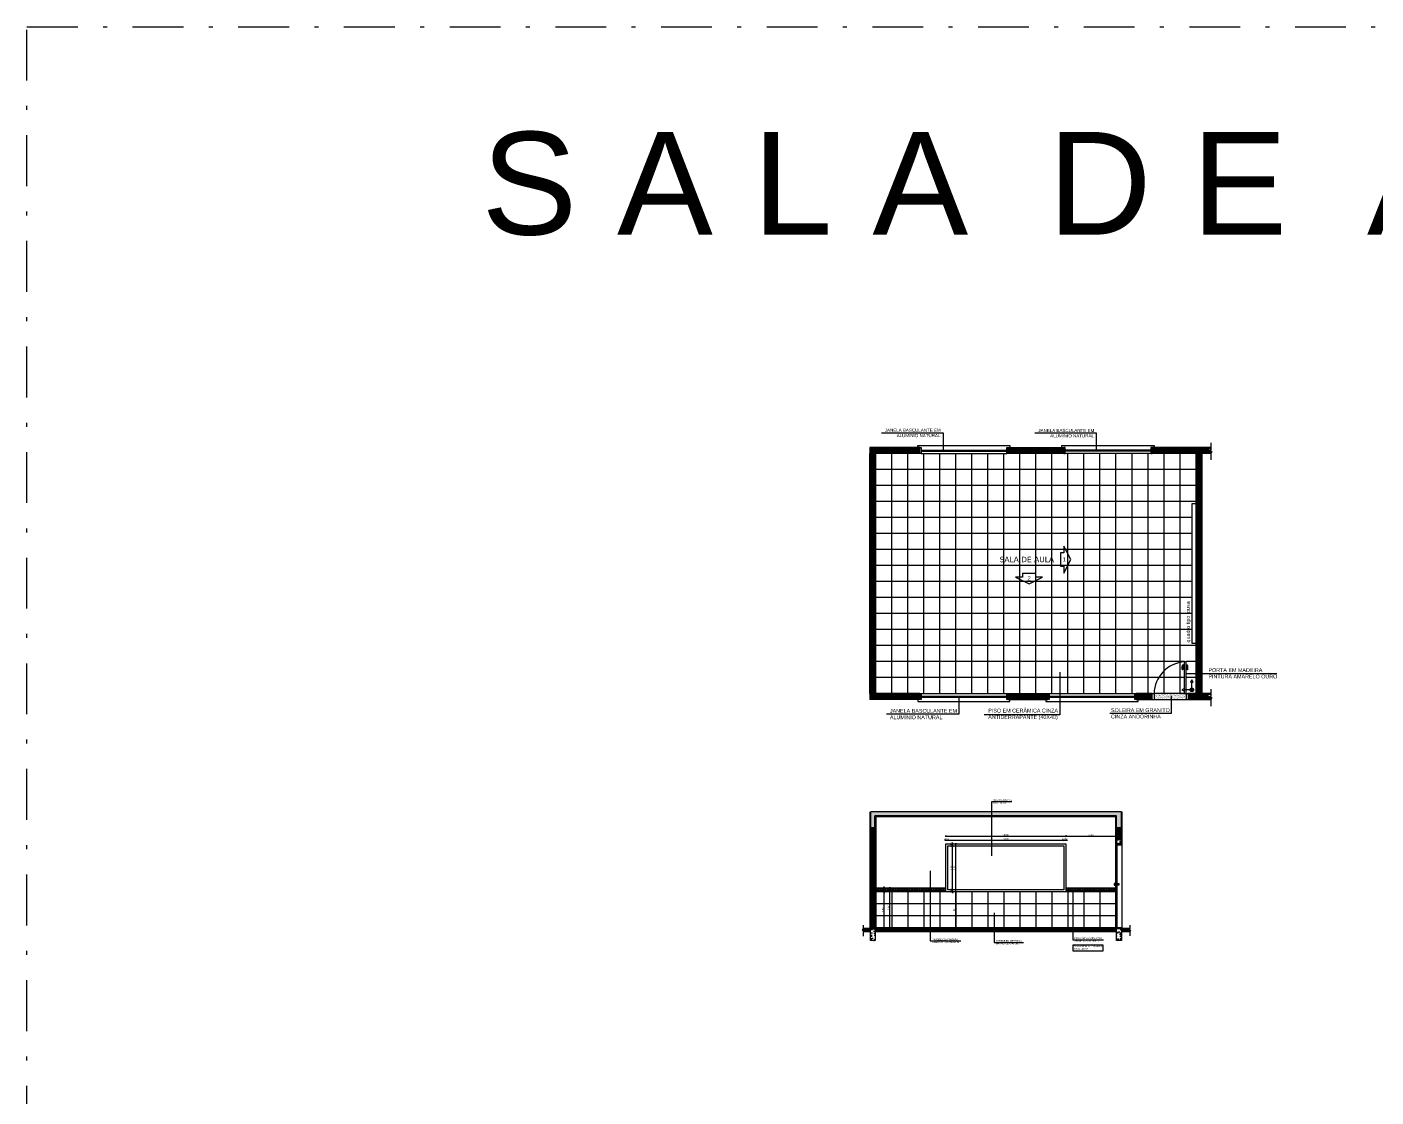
# Model space of a CAD drawing. Extents: x 57 to 206, y 148 to 202.
# Drawn here: x 57.15 to 90.85, y 175.7 to 202.45 of the extents above; entities that cross this region are included whole.
import ezdxf

# ---------------------------------------------------------------- set-up
doc = ezdxf.new("R2010")
doc.units = 0
doc.linetypes.add('DASHDOT', pattern=[25.4, 12.7, -6.35, 0, -6.35])
doc.linetypes.add('TRACEJADO_P', pattern=[0.1875, 0.125, -0.0625])
doc.layers.get('0').update_dxf_attribs({"linetype": 'CONTINUOUS'})
doc.layers.get('DEFPOINTS').update_dxf_attribs({"linetype": 'CONTINUOUS'})
for name, color, linetype in [('01', 1, 'CONTINUOUS'), ('10', 10, 'CONTINUOUS'), ('252', 252, 'CONTINUOUS'), ('A-ESQUADRIAS', 2, 'CONTINUOUS'), ('A-HACHURAPARED', 254, 'CONTINUOUS'), ('A-PAREDE', 5, 'CONTINUOUS'), ('A-PORTA', 3, 'CONTINUOUS'), ('A-SIMBO', 2, 'CONTINUOUS'), ('A-SOLEIRA', 1, 'CONTINUOUS'), ('AR-ALV', 5, 'CONTINUOUS'), ('AR-ESQ', 2, 'CONTINUOUS'), ('AR-ID-PIS', 1, 'CONTINUOUS'), ('ARQ-ALV-CORTE', 3, 'CONTINUOUS'), ('ARQ-CTA-1_025', 1, 'CONTINUOUS'), ('ARQ-HTC', 9, 'CONTINUOUS'), ('ARQ-SMB-1_025', 1, 'CONTINUOUS'), ('ARQ-TXT-1_025', 2, 'CONTINUOUS'), ('ARQ-TXT-1_050', 2, 'CONTINUOUS'), ('ARQ_CORTE1', 3, 'CONTINUOUS'), ('Layout', 1, 'CONTINUOUS')]:
    doc.layers.add(name, color=color, linetype=linetype)
doc.styles.add('A26', font='arial.ttf', dxfattribs={"height": 0.26})
doc.styles.add('ESC-50-A20', font='arial.ttf', dxfattribs={"height": 0.1})
doc.styles.add('FNDE Texto Cota 0025', font='verdana.ttf', dxfattribs={"height": 0.04})
doc.styles.get("Standard").update_dxf_attribs({"font": 'ARIALUNI.TTF'})
doc.dimstyles.new('FNDE 1-0025', dxfattribs={"dimscale": 5, "dimtxt": 0.04, "dimasz": 0.0035, "dimexe": 0.15, "dimexo": 0.15, "dimgap": 0.0025, "dimtad": 1, "dimzin": 1, "dimdsep": 46, "dimtxsty": 'FNDE Texto Cota 0025', "dimblk": 'tic', "dimcen": 0.015, "dimdle": 0.15, "dimse1": 1, "dimse2": 1, "dimclrd": 251, "dimclre": 251, "dimclrt": 256, "dimaunit": 1, "dimadec": 3, "dimazin": 0, "dimtfac": 1, "dimtix": 1, "dimtmove": 2, "dimatfit": 3, "dimfxl": 0.15, "dimtvp": 1, "dimtolj": 1, "dimtzin": 0, "dimarcsym": 0})
pattern_1 = [(45, (28.941976, 10.01838), (-0.0157154482, 0.0157154482), [])]
pattern_2 = [(45, (18.638941, 9.055607), (-0.0157154482, 0.0157154482), [])]
pattern_3 = [(180, (16.88899, 9.055607), (7e-18, 0.06), [0.1, -0.02]), (180, (16.90899, 9.075607), (7e-18, 0.06), [0.06, -0.015, 0.03, -0.015]), (180, (16.93899, 9.095607), (7e-18, 0.06), [0.1, -0.02])]
pattern_4 = [(50, (18.63894, 9.0556), (0.18218467, -0.01593909), [0.01905, -0.20955]), (355, (18.63894, 9.0556), (-0.03524342, 0.19105685), [0.01524, -0.16764058]), (100.45144, (18.65412, 9.05428), (0.14694125, 0.17511775), [0.01619, -0.17809024]), (46.1842, (18.63894, 9.1064), (0.27107904, -0.04204233), [0.028575, -0.314325]), (96.63556, (18.66153, 9.1029), (0.23740413, 0.24742612), [0.02428502, -0.2671356]), (351.18415, (18.63894, 9.1064), (0.23740413, 0.24742612), [0.02285997, -0.25145973]), (21, (18.66434, 9.0937), (0.15161439, -0.1022652), [0.01905, -0.20955]), (326, (18.66434, 9.0937), (0.06180203, 0.18418797), [0.01524, -0.16764]), (71.45144, (18.67698, 9.08518), (0.21341642, 0.08192277), [0.01619, -0.17808994]), (37.5, (18.63894, 9.05561), (0.003088603, 0.08455504), [0, -0.165608, 0, -0.17018, 0, -0.168275]), (7.5, (18.63894, 9.05561), (0.066819663, 0.100180575), [0, -0.097028, 0, -0.161798, 0, -0.064135]), (327.5, (18.5823, 9.05561), (0.135590595, -0.005728744), [0, -0.0635, 0, -0.19812, 0, -0.26289]), (317.5, (18.5569, 9.05561), (0.14812918, 0.02542649), [0, -0.08255, 0, -0.131572, 0, -0.18669])]

# ---------------------------------------------------------------- blocks, each defined once
blk = doc.blocks.new('ind-pis')
at = {"layer": 'AR-ID-PIS'}
h = blk.add_hatch(color=252, dxfattribs=at)
h.dxf.hatch_style = 1
edge = h.paths.add_edge_path()
edge.add_arc((0, 0), 0.05, 0, 360)
for q in [(-0.2, 0), (0, -0.2)]:
    blk.add_line((0, 0), q, dxfattribs=at)
for points in [[(-0.2, 0.037), (-0.264, 0), (-0.2, -0.037)], [(-0.037, -0.2), (0, -0.264), (0.037, -0.2)]]:
    blk.add_lwpolyline(points, close=True, dxfattribs=at)
blk.add_circle((0, 0), 0.05, dxfattribs=at)
blk = doc.blocks.new('tic')
at = {"color": 251}
for p, q in [((-1, 0), (1, 0)), ((0, -1), (0, 1))]:
    blk.add_line(p, q, dxfattribs=at)
blk.add_line((-0.6, -0.6), (0.6, 0.6))
blk = doc.blocks.new('*D9')
at = {"layer": 'ARQ-CTA-1_025', "color": 251, "lineweight": -2, "transparency": 16777216}
blk.add_line((78.564, 179.95), (78.564, 180.815), dxfattribs=at)
at = {"layer": 'DEFPOINTS', "color": 0, "transparency": 16777216}
for p in [(78.358, 180.832), (78.564, 180.832), (78.358, 179.932)]:
    blk.add_point(p, dxfattribs=at)
at = {"layer": 'ARQ-CTA-1_025', "color": 251, "lineweight": -2, "transparency": 16777216, "xscale": 0.0175, "yscale": 0.0175, "zscale": 0.0175}
for p, rotation in [((78.564, 180.832), 90), ((78.564, 179.932), 270)]:
    blk.add_blockref('tic', p, dxfattribs=dict(at, rotation=rotation))
at = {"layer": 'ARQ-CTA-1_025', "transparency": 16777216, "insert": (78.531, 180.382), "char_height": 0.04, "attachment_point": 5, "rotation": 90, "style": 'FNDE Texto Cota 0025'}
blk.add_mtext('\\A1;0.90', dxfattribs=at)
blk = doc.blocks.new('*D10')
at = {"layer": 'ARQ-CTA-1_025', "color": 251, "lineweight": -2, "transparency": 16777216}
for p, q in [((78.564, 180.95), (78.564, 180.967)), ((78.564, 180.832), (78.564, 180.932)), ((78.564, 180.815), (78.564, 180.797))]:
    blk.add_line(p, q, dxfattribs=at)
at = {"layer": 'DEFPOINTS', "color": 0, "transparency": 16777216}
for p in [(78.358, 180.932), (78.358, 180.832), (78.564, 180.932)]:
    blk.add_point(p, dxfattribs=at)
at = {"layer": 'ARQ-CTA-1_025', "color": 251, "lineweight": -2, "transparency": 16777216, "xscale": 0.0175, "yscale": 0.0175, "zscale": 0.0175}
for p, rotation in [((78.564, 180.932), 270), ((78.564, 180.832), 90)]:
    blk.add_blockref('tic', p, dxfattribs=dict(at, rotation=rotation))
at = {"layer": 'ARQ-CTA-1_025', "transparency": 16777216, "insert": (78.531, 180.882), "char_height": 0.04, "attachment_point": 5, "rotation": 90, "style": 'FNDE Texto Cota 0025'}
blk.add_mtext('\\A1;0.10', dxfattribs=at)
blk = doc.blocks.new('*D11')
at = {"layer": 'ARQ-CTA-1_025', "color": 251, "lineweight": -2, "transparency": 16777216}
blk.add_line((78.706, 179.95), (78.706, 180.915), dxfattribs=at)
at = {"layer": 'DEFPOINTS', "color": 0, "transparency": 16777216}
for p in [(78.701, 180.932), (78.706, 180.932), (78.701, 179.932)]:
    blk.add_point(p, dxfattribs=at)
at = {"layer": 'ARQ-CTA-1_025', "color": 251, "lineweight": -2, "transparency": 16777216, "xscale": 0.0175, "yscale": 0.0175, "zscale": 0.0175}
for p, rotation in [((78.706, 180.932), 90), ((78.706, 179.932), 270)]:
    blk.add_blockref('tic', p, dxfattribs=dict(at, rotation=rotation))
at = {"layer": 'ARQ-CTA-1_025', "transparency": 16777216, "insert": (78.673, 180.432), "char_height": 0.04, "attachment_point": 5, "rotation": 90, "style": 'FNDE Texto Cota 0025'}
blk.add_mtext('\\A1;1.00', dxfattribs=at)
blk = doc.blocks.new('*D12')
at = {"layer": 'ARQ-CTA-1_025', "color": 251, "lineweight": -2, "transparency": 16777216}
for p, q in [((80.269, 180.9), (80.269, 180.917)), ((80.269, 180.832), (80.269, 180.882)), ((80.269, 180.815), (80.269, 180.797))]:
    blk.add_line(p, q, dxfattribs=at)
at = {"layer": 'DEFPOINTS', "color": 0, "transparency": 16777216}
for p in [(80.108, 180.832), (80.158, 180.882), (80.269, 180.882)]:
    blk.add_point(p, dxfattribs=at)
at = {"layer": 'ARQ-CTA-1_025', "color": 251, "lineweight": -2, "transparency": 16777216, "xscale": 0.0175, "yscale": 0.0175, "zscale": 0.0175}
for p, rotation in [((80.269, 180.882), 270), ((80.269, 180.832), 90)]:
    blk.add_blockref('tic', p, dxfattribs=dict(at, rotation=rotation))
at = {"layer": 'ARQ-CTA-1_025', "transparency": 16777216, "insert": (80.236, 180.857), "char_height": 0.04, "attachment_point": 5, "rotation": 90, "style": 'FNDE Texto Cota 0025'}
blk.add_mtext('\\A1;0.05', dxfattribs=at)
blk = doc.blocks.new('*D13')
at = {"layer": 'ARQ-CTA-1_025', "color": 251, "lineweight": -2, "transparency": 16777216}
blk.add_line((80.269, 180.9), (80.269, 181.965), dxfattribs=at)
at = {"layer": 'DEFPOINTS', "color": 0, "transparency": 16777216}
for p in [(80.158, 181.982), (80.269, 181.982), (80.158, 180.882)]:
    blk.add_point(p, dxfattribs=at)
at = {"layer": 'ARQ-CTA-1_025', "color": 251, "lineweight": -2, "transparency": 16777216, "xscale": 0.0175, "yscale": 0.0175, "zscale": 0.0175}
for p, rotation in [((80.269, 181.982), 90), ((80.269, 180.882), 270)]:
    blk.add_blockref('tic', p, dxfattribs=dict(at, rotation=rotation))
at = {"layer": 'ARQ-CTA-1_025', "transparency": 16777216, "insert": (80.236, 181.432), "char_height": 0.04, "attachment_point": 5, "rotation": 90, "style": 'FNDE Texto Cota 0025'}
blk.add_mtext('\\A1;1.10', dxfattribs=at)
blk = doc.blocks.new('*D14')
at = {"layer": 'ARQ-CTA-1_025', "color": 251, "lineweight": -2, "transparency": 16777216}
for p, q in [((80.269, 182.05), (80.269, 182.067)), ((80.269, 181.982), (80.269, 182.032)), ((80.269, 181.965), (80.269, 181.947))]:
    blk.add_line(p, q, dxfattribs=at)
at = {"layer": 'DEFPOINTS', "color": 0, "transparency": 16777216}
for p in [(80.108, 182.032), (80.269, 182.032), (80.158, 181.982)]:
    blk.add_point(p, dxfattribs=at)
at = {"layer": 'ARQ-CTA-1_025', "color": 251, "lineweight": -2, "transparency": 16777216, "xscale": 0.0175, "yscale": 0.0175, "zscale": 0.0175}
for p, rotation in [((80.269, 182.032), 270), ((80.269, 181.982), 90)]:
    blk.add_blockref('tic', p, dxfattribs=dict(at, rotation=rotation))
at = {"layer": 'ARQ-CTA-1_025', "transparency": 16777216, "insert": (80.236, 182.007), "char_height": 0.04, "attachment_point": 5, "rotation": 90, "style": 'FNDE Texto Cota 0025'}
blk.add_mtext('\\A1;0.05', dxfattribs=at)
blk = doc.blocks.new('*D15')
at = {"layer": 'ARQ-CTA-1_025', "color": 251, "lineweight": -2, "transparency": 16777216}
blk.add_line((80.357, 180.85), (80.357, 182.015), dxfattribs=at)
at = {"layer": 'DEFPOINTS', "color": 0, "transparency": 16777216}
for p in [(80.038, 182.032), (80.357, 182.032), (80.038, 180.832)]:
    blk.add_point(p, dxfattribs=at)
at = {"layer": 'ARQ-CTA-1_025', "color": 251, "lineweight": -2, "transparency": 16777216, "xscale": 0.0175, "yscale": 0.0175, "zscale": 0.0175}
for p, rotation in [((80.357, 182.032), 90), ((80.357, 180.832), 270)]:
    blk.add_blockref('tic', p, dxfattribs=dict(at, rotation=rotation))
at = {"layer": 'ARQ-CTA-1_025', "transparency": 16777216, "insert": (80.324, 181.432), "char_height": 0.04, "attachment_point": 5, "rotation": 90, "style": 'FNDE Texto Cota 0025'}
blk.add_mtext('\\A1;1.20', dxfattribs=at)
blk = doc.blocks.new('*D16')
at = {"layer": 'ARQ-CTA-1_025', "color": 251, "lineweight": -2, "transparency": 16777216}
for p, q in [((80.09, 182.124), (80.073, 182.124)), ((80.108, 182.124), (80.158, 182.124)), ((80.175, 182.124), (80.193, 182.124))]:
    blk.add_line(p, q, dxfattribs=at)
at = {"layer": 'DEFPOINTS', "color": 0, "transparency": 16777216}
for p in [(80.108, 182.032), (80.158, 182.124), (80.158, 181.982)]:
    blk.add_point(p, dxfattribs=at)
at = {"layer": 'ARQ-CTA-1_025', "color": 251, "lineweight": -2, "transparency": 16777216, "xscale": 0.0175, "yscale": 0.0175, "zscale": 0.0175}
blk.add_blockref('tic', (80.108, 182.124), dxfattribs=at)
at = {"layer": 'ARQ-CTA-1_025', "color": 251, "lineweight": -2, "transparency": 16777216, "xscale": 0.0175, "yscale": 0.0175, "zscale": 0.0175, "rotation": 180}
blk.add_blockref('tic', (80.158, 182.124), dxfattribs=at)
at = {"layer": 'ARQ-CTA-1_025', "transparency": 16777216, "insert": (80.133, 182.157), "char_height": 0.04, "attachment_point": 5, "style": 'FNDE Texto Cota 0025'}
blk.add_mtext('\\A1;0.05', dxfattribs=at)
blk = doc.blocks.new('*D17')
at = {"layer": 'ARQ-CTA-1_025', "color": 251, "lineweight": -2, "transparency": 16777216}
blk.add_line((80.175, 182.124), (83.04, 182.124), dxfattribs=at)
at = {"layer": 'DEFPOINTS', "color": 0, "transparency": 16777216}
for p in [(83.058, 182.124), (80.158, 181.982), (83.058, 181.982)]:
    blk.add_point(p, dxfattribs=at)
at = {"layer": 'ARQ-CTA-1_025', "color": 251, "lineweight": -2, "transparency": 16777216, "xscale": 0.0175, "yscale": 0.0175, "zscale": 0.0175, "rotation": 180}
blk.add_blockref('tic', (80.158, 182.124), dxfattribs=at)
at = {"layer": 'ARQ-CTA-1_025', "color": 251, "lineweight": -2, "transparency": 16777216, "xscale": 0.0175, "yscale": 0.0175, "zscale": 0.0175}
blk.add_blockref('tic', (83.058, 182.124), dxfattribs=at)
at = {"layer": 'ARQ-CTA-1_025', "transparency": 16777216, "insert": (81.608, 182.157), "char_height": 0.04, "attachment_point": 5, "style": 'FNDE Texto Cota 0025'}
blk.add_mtext('\\A1;2.90', dxfattribs=at)
blk = doc.blocks.new('*D18')
at = {"layer": 'ARQ-CTA-1_025', "color": 251, "lineweight": -2, "transparency": 16777216}
for p, q in [((83.04, 182.124), (83.023, 182.124)), ((83.058, 182.124), (83.108, 182.124)), ((83.125, 182.124), (83.143, 182.124))]:
    blk.add_line(p, q, dxfattribs=at)
at = {"layer": 'DEFPOINTS', "color": 0, "transparency": 16777216}
for p in [(83.108, 182.124), (83.108, 182.032), (83.058, 181.982)]:
    blk.add_point(p, dxfattribs=at)
at = {"layer": 'ARQ-CTA-1_025', "color": 251, "lineweight": -2, "transparency": 16777216, "xscale": 0.0175, "yscale": 0.0175, "zscale": 0.0175}
blk.add_blockref('tic', (83.058, 182.124), dxfattribs=at)
at = {"layer": 'ARQ-CTA-1_025', "color": 251, "lineweight": -2, "transparency": 16777216, "xscale": 0.0175, "yscale": 0.0175, "zscale": 0.0175, "rotation": 180}
blk.add_blockref('tic', (83.108, 182.124), dxfattribs=at)
at = {"layer": 'ARQ-CTA-1_025', "transparency": 16777216, "insert": (83.083, 182.157), "char_height": 0.04, "attachment_point": 5, "style": 'FNDE Texto Cota 0025'}
blk.add_mtext('\\A1;0.05', dxfattribs=at)
blk = doc.blocks.new('*D19')
at = {"layer": 'ARQ-CTA-1_025', "color": 251, "lineweight": -2, "transparency": 16777216}
blk.add_line((80.125, 182.223), (83.09, 182.223), dxfattribs=at)
at = {"layer": 'DEFPOINTS', "color": 0, "transparency": 16777216}
for p in [(83.108, 182.223), (80.108, 181.972), (83.108, 181.972)]:
    blk.add_point(p, dxfattribs=at)
at = {"layer": 'ARQ-CTA-1_025', "color": 251, "lineweight": -2, "transparency": 16777216, "xscale": 0.0175, "yscale": 0.0175, "zscale": 0.0175, "rotation": 180}
blk.add_blockref('tic', (80.108, 182.223), dxfattribs=at)
at = {"layer": 'ARQ-CTA-1_025', "color": 251, "lineweight": -2, "transparency": 16777216, "xscale": 0.0175, "yscale": 0.0175, "zscale": 0.0175}
blk.add_blockref('tic', (83.108, 182.223), dxfattribs=at)
at = {"layer": 'ARQ-CTA-1_025', "transparency": 16777216, "insert": (81.608, 182.256), "char_height": 0.04, "attachment_point": 5, "style": 'FNDE Texto Cota 0025'}
blk.add_mtext('\\A1;3.00', dxfattribs=at)
blk = doc.blocks.new('*D20')
at = {"layer": 'ARQ-CTA-1_025', "color": 251, "lineweight": -2, "transparency": 16777216}
blk.add_line((83.125, 182.223), (84.34, 182.223), dxfattribs=at)
at = {"layer": 'DEFPOINTS', "color": 0, "transparency": 16777216}
for p in [(84.358, 182.223), (83.108, 181.972), (84.358, 181.972, -2.497)]:
    blk.add_point(p, dxfattribs=at)
at = {"layer": 'ARQ-CTA-1_025', "color": 251, "lineweight": -2, "transparency": 16777216, "xscale": 0.0175, "yscale": 0.0175, "zscale": 0.0175, "rotation": 180}
blk.add_blockref('tic', (83.108, 182.223), dxfattribs=at)
at = {"layer": 'ARQ-CTA-1_025', "color": 251, "lineweight": -2, "transparency": 16777216, "xscale": 0.0175, "yscale": 0.0175, "zscale": 0.0175}
blk.add_blockref('tic', (84.358, 182.223), dxfattribs=at)
at = {"layer": 'ARQ-CTA-1_025', "transparency": 16777216, "insert": (83.733, 182.256), "char_height": 0.04, "attachment_point": 5, "style": 'FNDE Texto Cota 0025'}
blk.add_mtext('\\A1;1.25', dxfattribs=at)
blk = doc.blocks.new('*D40')
at = {"layer": 'ARQ-CTA-1_025', "color": 251, "lineweight": -2, "ltscale": 10, "transparency": 16777216}
blk.add_line((80.357, 179.95), (80.357, 180.815), dxfattribs=at)
at = {"layer": 'DEFPOINTS', "color": 0, "ltscale": 10, "transparency": 16777216}
for p in [(80.217, 180.832, -1.914), (80.357, 180.832), (80.131, 179.932, -1.082)]:
    blk.add_point(p, dxfattribs=at)
at = {"layer": 'ARQ-CTA-1_025', "color": 251, "lineweight": -2, "ltscale": 10, "transparency": 16777216, "xscale": 0.0175, "yscale": 0.0175, "zscale": 0.0175}
for p, rotation in [((80.357, 180.832), 90), ((80.357, 179.932), 270)]:
    blk.add_blockref('tic', p, dxfattribs=dict(at, rotation=rotation))
at = {"layer": 'ARQ-CTA-1_025', "ltscale": 10, "transparency": 16777216, "insert": (80.315, 180.382), "char_height": 0.04, "attachment_point": 5, "rotation": 90, "style": 'FNDE Texto Cota 0025'}
blk.add_mtext('\\A1;90', dxfattribs=at)

msp = doc.modelspace()

# ---------------------------------------------------------------- hatches: boundary and pattern name
at = {"layer": '01'}
h = msp.add_hatch(dxfattribs=at)
h.set_pattern_fill('ANSI31', color=251, scale=0.007)
h.set_pattern_definition(pattern_1)
h.paths.add_polyline_path([(78.33765, 191.80531), (79.43765, 191.80531), (79.43765, 191.91531), (78.22765, 191.91531), (78.22765, 185.65531), (79.43765, 185.65531), (79.43765, 185.76531), (78.33765, 185.76531)])
h = msp.add_hatch(dxfattribs=at)
h.set_pattern_fill('ANSI31', color=251, scale=0.007)
h.set_pattern_definition(pattern_1)
h.paths.add_polyline_path([(81.67765, 191.91531), (81.67765, 191.80531), (83.03765, 191.80531), (83.03765, 191.91531)])
h = msp.add_hatch(dxfattribs=at)
h.set_pattern_fill('ANSI31', color=251, scale=0.007)
h.set_pattern_definition(pattern_1)
h.paths.add_polyline_path([(86.37765, 185.76531), (86.17765, 185.76531), (86.17765, 185.65531), (86.73022, 185.65531), (86.73023, 185.67304), (86.73022, 185.69353), (86.63364, 185.76531), (86.48765, 185.76531), (86.48765, 191.80531), (86.73022, 191.80531), (86.73023, 191.82577), (86.73022, 191.84626), (86.63732, 191.91531), (85.27765, 191.91531), (85.27765, 191.80531), (86.37765, 191.80531)])
h = msp.add_hatch(dxfattribs=at)
h.set_pattern_fill('ANSI31', color=251, scale=0.007)
h.set_pattern_definition(pattern_1)
h.paths.add_polyline_path([(85.23765, 185.76531), (84.87765, 185.76531), (84.87765, 185.65531), (85.23765, 185.65531)])
h.paths.add_polyline_path([(81.67765, 185.76531), (81.67765, 185.65531), (82.63765, 185.65531), (82.63765, 185.76531)])
h = msp.add_hatch(dxfattribs=at)
h.set_pattern_fill('ANSI31', color=251, scale=0.007)
h.set_pattern_definition([(45, (28.941976, 9.055607), (-0.0157154482, 0.0157154482), [])])
h.paths.add_polyline_path([(78.33265, 182.43239), (78.23265, 182.43239), (78.23265, 179.91239), (78.33265, 179.91239)])
h = msp.add_hatch(dxfattribs=at)
h.set_pattern_fill('ANSI31', color=251, scale=0.007)
h.set_pattern_definition(pattern_2)
h.paths.add_polyline_path([(84.49265, 182.43239), (84.37265, 182.43239), (84.37265, 182.14239), (84.49265, 182.14239)])
h = msp.add_hatch(dxfattribs=at)
h.set_pattern_fill('ANSI31', color=251, scale=0.007)
h.set_pattern_definition(pattern_2)
h.paths.add_polyline_path([(78.22265, 179.91239), (78.04116, 179.91239), (78.04116, 179.8908), (78.06874, 179.84981), (78.04116, 179.84981), (78.04116, 179.83239), (78.22265, 179.83239)])
h = msp.add_hatch(dxfattribs=at)
h.set_pattern_fill('ANSI31', color=251, scale=0.007)
h.set_pattern_definition([(45, (16.88899, 9.055607), (-0.0157154482, 0.0157154482), [])])
h.paths.add_polyline_path([(84.37265, 179.91239), (78.34265, 179.91239), (78.34265, 179.83239), (84.37265, 179.83239)])
h = msp.add_hatch(dxfattribs=at)
h.set_pattern_fill('ANSI31', color=251, scale=0.007)
h.set_pattern_definition(pattern_2)
h.paths.add_polyline_path([(84.67568, 179.89656), (84.70325, 179.89656), (84.70325, 179.91239), (84.49265, 179.91239), (84.49265, 179.83239), (84.70325, 179.83239), (84.70325, 179.85557)])
at = {"layer": 'A-ESQUADRIAS'}
h = msp.add_hatch(dxfattribs=at)
h.set_pattern_fill('GOST_WOOD', color=251, scale=0.01, angle=90)
h.set_pattern_definition(pattern_3)
h.paths.add_polyline_path([(80.10765, 180.93239), (78.36865, 180.93239), (78.36765, 180.93239), (78.37765, 180.92239), (78.37765, 180.84239), (78.36765, 180.83239), (80.10765, 180.83239)])
h.paths.add_polyline_path([(78.57189, 180.80989), (78.57189, 180.95483), (78.48503, 180.95483), (78.48503, 180.80989)], flags=9)
h = msp.add_hatch(dxfattribs=at)
h.set_pattern_fill('GOST_WOOD', color=251, scale=0.01, angle=90)
h.set_pattern_definition(pattern_3)
h.paths.add_polyline_path([(84.35765, 180.93239), (83.10765, 180.93239), (83.10765, 180.83239), (84.35765, 180.83239)])
at = {"layer": 'A-HACHURAPARED'}
h = msp.add_hatch(dxfattribs=at)
h.set_pattern_fill('AR-SAND', color=252, scale=0.001)
h.set_pattern_definition([(37.5, (28.941976, 10.01838), (-0.001600031, 0.048941324), [0, -0.038608, 0, -0.04318, 0, -0.041275]), (7.5, (28.941976, 10.01838), (0.044952328, 0.07168251), [0, -0.020828, 0, -0.034798, 0, -0.013335]), (327.5, (28.910734, 10.01838), (0.079099237, 0.000143718), [0, -0.0127, 0, -0.04572, 0, -0.05969]), (317.5, (28.910734, 10.01838), (0.076355645, 0.022292932), [0, -0.00635, 0, -0.029972, 0, -0.03429])])
h.paths.add_polyline_path([(86.10765, 185.78531), (86.06765, 185.78531), (85.30765, 185.78531), (85.30765, 185.63531), (86.10765, 185.63531)])
h.paths.add_polyline_path([(85.97017, 185.68966), (86.07788, 185.68966), (86.07788, 185.73774), (85.97017, 185.73774)], flags=24)
at = {"layer": 'ARQ-HTC'}
h = msp.add_hatch(dxfattribs=at)
h.set_pattern_fill('AR-CONC', color=251, scale=0.001, style=0)
h.set_pattern_definition([(50, (28.94198, 9.0556), (0.18218467, -0.01593909), [0.01905, -0.20955]), (355, (28.94198, 9.0556), (-0.03524342, 0.19105685), [0.01524, -0.16764058]), (100.45144, (28.95716, 9.05428), (0.14694125, 0.17511775), [0.01619, -0.17809024]), (46.1842, (28.94198, 9.1064), (0.27107904, -0.04204233), [0.028575, -0.314325]), (96.63556, (28.96457, 9.1029), (0.23740413, 0.24742612), [0.02428502, -0.2671356]), (351.18415, (28.94198, 9.1064), (0.23740413, 0.24742612), [0.02285997, -0.25145973]), (21, (28.96738, 9.0937), (0.15161439, -0.1022652), [0.01905, -0.20955]), (326, (28.96738, 9.0937), (0.06180203, 0.18418797), [0.01524, -0.16764]), (71.45144, (28.98001, 9.08518), (0.21341642, 0.08192277), [0.01619, -0.17808994]), (37.5, (28.941976, 9.05561), (0.003088603, 0.08455504), [0, -0.165608, 0, -0.17018, 0, -0.168275]), (7.5, (28.94198, 9.05561), (0.066819663, 0.100180575), [0, -0.097028, 0, -0.161798, 0, -0.064135]), (327.5, (28.885334, 9.05561), (0.135590595, -0.005728744), [0, -0.0635, 0, -0.19812, 0, -0.26289]), (317.5, (28.85993, 9.05561), (0.14812918, 0.02542649), [0, -0.08255, 0, -0.131572, 0, -0.18669])])
h.paths.add_polyline_path([(84.49265, 182.83239), (78.23265, 182.83239), (78.23265, 182.43239), (78.33265, 182.43239), (78.33265, 182.73239), (84.37265, 182.73239), (84.37265, 182.43239), (84.49265, 182.43239)])
h = msp.add_hatch(dxfattribs=at)
h.set_pattern_fill('AR-CONC', color=251, scale=0.001)
h.set_pattern_definition([(50, (544.54983, 38.40646), (0.18218467, -0.015939086), [0.01905, -0.20955]), (355, (544.54983, 38.40646), (-0.03524342, 0.191056845), [0.01524, -0.167640584]), (100.451445, (544.56501, 38.40513), (0.14694125, 0.17511775), [0.01619001, -0.178090245]), (46.1842, (544.54983, 38.45726), (0.27107904, -0.04204233), [0.028575, -0.314325]), (96.63556, (544.57242, 38.45376), (0.23740413, 0.24742612), [0.02428502, -0.26713561]), (351.18415, (544.54983, 38.45726), (0.23740413, 0.24742612), [0.02285997, -0.25145973]), (21, (544.57523, 38.44456), (0.15161439, -0.1022652), [0.01905, -0.20955]), (326, (544.57523, 38.44456), (0.06180203, 0.184187966), [0.01524, -0.16764]), (71.451445, (544.58787, 38.43604), (0.21341642, 0.08192277), [0.01619001, -0.17808994]), (37.5, (544.54983, 38.40646), (0.003088603, 0.084555039), [0, -0.165608, 0, -0.17018, 0, -0.168275]), (7.5, (544.54983, 38.40646), (0.066819663, 0.100180575), [0, -0.097028, 0, -0.161798, 0, -0.064135]), (327.5, (544.49319, 38.40646), (0.135590595, -0.005728744), [0, -0.0635, 0, -0.19812, 0, -0.26289]), (317.5, (544.46779, 38.40646), (0.14812918, 0.02542649), [0, -0.08255, 0, -0.131572, 0, -0.18669])])
h.paths.add_polyline_path([(84.49264, 182.14239), (84.38215, 182.14239), (84.38215, 182.03239), (84.49264, 182.03239)])
h = msp.add_hatch(dxfattribs=at)
h.set_pattern_fill('AR-CONC', color=251, scale=0.001)
h.set_pattern_definition(pattern_4)
h.paths.add_polyline_path([(78.34265, 179.91239), (78.22265, 179.91239), (78.22265, 179.61239), (78.34265, 179.61239)])
h = msp.add_hatch(dxfattribs=at)
h.set_pattern_fill('AR-CONC', color=251, scale=0.001)
h.set_pattern_definition(pattern_4)
h.paths.add_polyline_path([(84.37265, 179.61239), (84.49265, 179.61239), (84.49265, 179.91239), (84.37265, 179.91239)])

# ---------------------------------------------------------------- linework, layer by layer
at = {"linetype": 'DASHDOT', "ltscale": 0.1}
msp.add_lwpolyline([(57.15107, 202.45091), (205.83275, 202.45091), (205.83275, 148.31209), (57.15107, 148.31209)], close=True, dxfattribs=at)
at = {"layer": '01', "color": 253}
for p, q in [((78.33765, 185.76531), (78.33765, 191.80531)), ((79.43765, 191.80531), (78.33765, 191.80531)), ((86.73022, 191.80531), (86.48765, 191.80531)), ((86.48765, 185.76531), (86.48765, 191.80531)), ((79.43765, 185.76531), (78.33765, 185.76531)), ((79.43765, 185.76531), (79.43765, 185.65531)), ((81.67765, 185.76531), (82.63765, 185.76531)), ((81.67765, 185.76531), (81.67765, 185.65531)), ((82.63765, 185.76531), (82.63765, 185.65531)), ((86.73022, 185.76531), (86.48765, 185.76531)), ((79.43765, 185.65531), (78.22765, 185.65531)), ((81.67765, 185.65531), (82.63765, 185.65531))]:
    msp.add_line(p, q, dxfattribs=at)
at = {"layer": '01'}
for p, q in [((78.20765, 182.82772), (78.20765, 179.91239)), ((78.35765, 182.70739), (78.35765, 179.91239)), ((84.35765, 182.70739), (78.35765, 182.70739)), ((84.35765, 182.03239, -3.56652), (84.35765, 182.70739, 2.45198)), ((84.50765, 182.8314), (84.50765, 179.93239)), ((78.35765, 180.84274), (78.35765, 179.93239))]:
    msp.add_line(p, q, dxfattribs=at)
at = {"layer": '01', "color": 252}
for p, q in [((80.35765, 180.83239), (80.35765, 179.93239)), ((83.95765, 180.83239), (83.95765, 179.93239)), ((83.95765, 180.83239), (83.95765, 179.93239)), ((83.95765, 180.83239), (83.95765, 179.93239))]:
    msp.add_line(p, q, dxfattribs=at)
at = {"layer": '01', "color": 253}
for points in [[(79.43765, 191.80531), (79.43765, 191.91531), (78.22765, 191.91531), (78.22765, 185.65531)], [(86.73022, 185.65531), (86.17765, 185.65531), (86.17765, 185.76531), (86.37765, 185.76531), (86.37765, 191.80531), (85.27765, 191.80531), (85.27765, 191.91531), (86.73022, 191.91531)]]:
    msp.add_lwpolyline(points, dxfattribs=at)
for points in [[(83.03765, 191.91531), (83.03765, 191.80531), (81.67765, 191.80531), (81.67765, 191.91531)], [(85.23765, 185.76531), (84.87765, 185.76531), (84.87765, 185.65531), (85.23765, 185.65531)]]:
    msp.add_lwpolyline(points, close=True, dxfattribs=at)
at = {"layer": '10'}
msp.add_lwpolyline([(83.28566, 179.50741), (84.02883, 179.50741), (84.02883, 179.34412), (83.28566, 179.34412)], close=True, dxfattribs=at)
at = {"layer": '252'}
for p, q in [((86.35765, 191.38531), (78.35765, 191.38531)), ((86.35765, 190.98531), (78.35765, 190.98531)), ((86.35765, 190.58531), (78.35765, 190.58531)), ((86.25828, 190.18531), (78.35765, 190.18531)), ((86.25828, 189.78531), (78.35765, 189.78531)), ((86.25828, 189.38531), (78.35765, 189.38531)), ((86.25828, 188.98531), (78.35765, 188.98531)), ((86.25828, 188.58531), (78.35765, 188.58531)), ((86.25828, 188.18531), (78.35765, 188.18531)), ((86.25828, 187.78531), (78.35765, 187.78531)), ((86.25828, 187.38531), (78.35765, 187.38531)), ((86.35765, 186.98531), (78.35765, 186.98531)), ((86.35765, 186.98531), (78.35765, 186.98531)), ((86.06765, 186.58531), (78.35765, 186.58531)), ((86.35765, 186.58531), (86.10765, 186.58531)), ((86.06765, 186.18531), (78.35765, 186.18531)), ((86.35765, 186.18531), (86.10765, 186.18531)), ((78.75765, 180.83239), (78.75765, 179.93239)), ((79.15765, 180.83239), (79.15765, 179.93239)), ((79.55765, 180.83239), (79.55765, 179.93239)), ((79.95765, 180.83239), (79.95765, 179.93239)), ((80.75765, 180.83239), (80.75765, 179.93239)), ((81.15765, 180.83239), (81.15765, 179.93239)), ((81.55765, 180.83239), (81.55765, 179.93239)), ((81.95765, 180.83239), (81.95765, 179.93239)), ((82.35765, 180.83239), (82.35765, 179.93239)), ((82.75765, 180.83239), (82.75765, 179.93239)), ((83.15765, 180.83239), (83.15765, 179.93239)), ((83.55765, 180.83239), (83.55765, 179.93239)), ((84.35765, 180.53239), (78.35765, 180.53239)), ((84.35765, 180.23239), (78.35765, 180.23239))]:
    msp.add_line(p, q, dxfattribs=at)
for points in [[(78.75765, 185.78531), (78.75765, 191.78531)], [(79.15765, 185.78531), (79.15765, 191.78531)], [(79.55765, 185.78531), (79.55765, 191.78531)], [(79.95765, 185.78531), (79.95765, 191.78531)], [(80.35765, 185.78531), (80.35765, 191.78531)], [(80.75765, 185.78531), (80.75765, 191.78531)], [(81.15765, 185.78531), (81.15765, 191.78531)], [(81.55765, 185.78531), (81.55765, 191.78531)], [(81.95765, 185.78531), (81.95765, 191.78531)], [(82.35765, 185.78531), (82.35765, 191.78531)], [(82.75765, 185.78531), (82.75765, 191.78531)], [(83.15765, 185.78531), (83.15765, 191.78531)], [(83.55765, 185.78531), (83.55765, 191.78531)], [(83.95765, 185.78531), (83.95765, 191.78531)], [(84.35765, 185.78531), (84.35765, 191.78531)], [(84.75765, 185.78531), (84.75765, 191.78531)], [(85.15765, 185.78531), (85.15765, 191.78531)], [(85.55765, 185.78531), (85.55765, 191.78531)], [(85.95765, 185.78531), (85.95765, 191.78531)]]:
    msp.add_lwpolyline(points, dxfattribs=at)
at = {"layer": 'A-ESQUADRIAS', "color": 1, "linetype": 'ByBlock'}
for points in [[(83.10765, 180.83239), (80.10765, 180.83239), (80.10765, 182.03239), (83.10765, 182.03239)], [(83.05765, 180.88239), (80.15765, 180.88239), (80.15765, 181.98239), (83.05765, 181.98239)]]:
    msp.add_lwpolyline(points, close=True, dxfattribs=at)
at = {"layer": 'A-ESQUADRIAS', "color": 1, "linetype": 'Continuous'}
for points in [[(78.36865, 180.93239), (80.10765, 180.93239)], [(84.35765, 180.83239), (78.36865, 180.83239)], [(83.10765, 180.93239), (84.35765, 180.93239)]]:
    msp.add_lwpolyline(points, dxfattribs=at)
at = {"layer": 'A-PAREDE'}
msp.add_line((84.85765, 185.63531), (84.85765, 185.78531), dxfattribs=at)
at = {"layer": 'A-PORTA', "color": 1}
for p, q in [((86.01176, 186.39494), (86.01176, 186.47494)), ((86.03176, 186.39494), (86.03176, 186.47494)), ((86.04176, 186.50494), (86.05676, 186.50494)), ((86.04176, 186.48494), (86.05676, 186.48494)), ((86.05676, 186.46994), (86.05676, 186.51994)), ((86.05676, 186.51994), (86.06176, 186.51994)), ((86.05676, 186.46994), (86.06176, 186.46994)), ((86.10676, 186.51994), (86.10176, 186.51994)), ((86.10676, 186.46994), (86.10176, 186.46994)), ((86.10676, 186.46994), (86.10676, 186.51994)), ((86.12176, 186.50494), (86.10676, 186.50494)), ((86.12176, 186.48494), (86.10676, 186.48494)), ((86.13176, 186.39494), (86.13176, 186.47494)), ((86.15176, 186.39494), (86.15176, 186.47494))]:
    msp.add_line(p, q, dxfattribs=at)
for centre, radius, start, end in [((86.13675, 185.75853), 0.82954, 94.778783, 178.149871), ((86.04176, 186.47494), 0.03, 90, 180), ((86.02176, 186.39494), 0.01, 180, 0), ((86.04176, 186.47494), 0.01, 90, 180), ((86.12176, 186.47494), 0.03, 0, 90), ((86.12176, 186.47494), 0.01, 0, 90), ((86.14176, 186.39494), 0.01, 180, 0)]:
    msp.add_arc(centre, radius, start, end, dxfattribs=at)
at = {"layer": 'A-SIMBO', "color": 2, "linetype": 'ByBlock', "elevation": -4.00008}
for points in [[(86.73022, 192.0538), (86.73022, 191.86676), (86.70265, 191.86676), (86.7578, 191.82577), (86.73023, 191.82577), (86.73022, 191.62661)], [(86.73022, 185.90107), (86.73022, 185.71403), (86.70265, 185.71403), (86.7578, 185.67304), (86.73023, 185.67304), (86.73022, 185.47388)]]:
    msp.add_lwpolyline(points, dxfattribs=at)
at = {"layer": 'A-SIMBO', "color": 2, "linetype": 'TRACEJADO_P', "elevation": -2}
for points in [[(78.04116, 179.99536), (78.04116, 179.8908), (78.01359, 179.8908), (78.06874, 179.84981), (78.04116, 179.84981), (78.04116, 179.69692)], [(84.70325, 180.00111), (84.70325, 179.89656), (84.67568, 179.89656), (84.73083, 179.85557), (84.70325, 179.85557), (84.70325, 179.70268)]]:
    msp.add_lwpolyline(points, dxfattribs=at)
at = {"layer": 'A-SOLEIRA'}
for p, q in [((86.06765, 185.78531), (85.30765, 185.78531)), ((85.30765, 185.63531), (86.10765, 185.63531))]:
    msp.add_line(p, q, dxfattribs=at)
at = {"layer": 'AR-ALV'}
for p, q in [((78.20765, 191.93531), (78.20765, 185.63531)), ((78.35765, 185.78531), (78.35765, 191.78531)), ((79.45765, 191.78531), (78.35765, 191.78531)), ((79.45765, 191.78531), (79.45765, 191.93531)), ((86.73022, 191.93531), (85.25765, 191.93531)), ((85.25765, 191.78531), (85.25765, 191.93531)), ((86.35765, 185.78531), (86.35765, 191.78531)), ((86.50765, 185.78531), (86.50765, 191.78531)), ((86.73022, 191.78531), (86.50765, 191.78531)), ((79.45765, 185.78531), (78.35765, 185.78531)), ((79.45765, 185.78531), (79.45765, 185.63531)), ((81.65765, 185.78531), (82.65765, 185.78531)), ((81.65765, 185.78531), (81.65765, 185.63531)), ((82.65765, 185.78531), (82.65765, 185.63531)), ((86.35765, 185.78531), (86.15176, 185.78531)), ((86.15765, 185.78531), (86.15765, 185.63531)), ((86.35765, 185.78531), (86.15765, 185.78531)), ((86.73022, 185.78531), (86.50765, 185.78531)), ((79.45765, 185.63531), (78.20765, 185.63531)), ((81.65765, 185.63531), (82.65765, 185.63531)), ((86.15176, 185.63531), (86.73022, 185.63531))]:
    msp.add_line(p, q, dxfattribs=at)
for points in [[(79.45765, 191.93531), (78.20765, 191.93531)], [(78.20765, 185.78531), (78.20765, 185.78531), (78.20765, 191.78531)], [(86.35765, 185.78531), (86.35765, 185.78531), (86.35765, 191.78531), (85.25765, 191.78531)]]:
    msp.add_lwpolyline(points, dxfattribs=at)
for points in [[(83.05765, 191.93531), (83.05765, 191.78531), (81.65765, 191.78531), (81.65765, 191.93531)], [(85.25765, 185.78531), (84.85765, 185.78531), (84.85765, 185.63531), (85.25765, 185.63531)]]:
    msp.add_lwpolyline(points, close=True, dxfattribs=at)
at = {"layer": 'AR-ESQ'}
for p, q in [((79.48765, 191.87031), (81.62765, 191.87031)), ((79.48765, 191.85031), (81.62765, 191.85031)), ((85.22765, 191.87031), (83.08765, 191.87031)), ((85.22765, 191.85031), (83.08765, 191.85031)), ((86.06765, 185.78531), (86.06765, 186.58531)), ((86.06765, 186.58531), (86.10765, 186.58531)), ((86.10765, 185.78531), (86.10765, 186.58531)), ((79.48765, 185.72031), (81.62765, 185.72031)), ((82.68765, 185.72031), (84.82765, 185.72031)), ((85.25765, 185.78531), (85.30765, 185.78531)), ((85.30765, 185.78531), (85.30765, 185.63531)), ((86.06765, 185.78531), (86.10765, 185.78531)), ((86.10765, 185.78531), (86.10765, 185.63531)), ((86.10765, 185.78531), (86.15765, 185.78531)), ((79.48765, 185.70031), (81.62765, 185.70031)), ((82.68765, 185.70031), (84.82765, 185.70031)), ((85.25765, 185.63531), (85.30765, 185.63531)), ((86.10765, 185.63531), (86.15765, 185.63531)), ((84.50765, 182.03239, -2.49655), (84.35765, 182.03239, -2.49655))]:
    msp.add_line(p, q, dxfattribs=at)
at = {"layer": 'AR-ESQ', "color": 1}
for p, q in [((79.48765, 191.78531), (81.62765, 191.78531)), ((85.22765, 191.78531), (83.08765, 191.78531)), ((79.48765, 185.78531), (81.62765, 185.78531)), ((82.68765, 185.78531), (84.82765, 185.78531)), ((84.33852, 181.02568), (84.35765, 181.02568)), ((84.33852, 181.00568), (84.35765, 181.00568)), ((84.40677, 181.02568), (84.38765, 181.02568)), ((84.40677, 181.00568), (84.38765, 181.00568))]:
    msp.add_line(p, q, dxfattribs=at)
at = {"layer": 'AR-ESQ', "color": 2}
for p, q in [((84.35765, 182.03239, -2.49655), (84.35765, 182.01739, -2.49655)), ((84.38965, 182.01739, -2.49655), (84.35765, 182.01739, -2.49655)), ((84.35765, 182.01539, -2.49655), (84.38765, 182.01539, -2.49655)), ((84.35765, 179.93239), (84.35765, 182.01539, -2.49655)), ((84.38765, 179.93239), (84.38765, 182.01539, -2.49655)), ((84.38965, 182.01739, -2.49655), (84.38965, 182.00739, -2.49655)), ((84.38965, 182.00739, -2.49655), (84.50765, 182.00739, -2.49655)), ((84.50765, 182.03239, -2.49655), (84.50765, 182.00739, -2.49655))]:
    msp.add_line(p, q, dxfattribs=at)
at = {"layer": 'AR-ESQ', "color": 1}
for points in [[(79.40765, 191.93531), (79.40765, 191.98531), (81.70765, 191.98531), (81.70765, 191.93531)], [(83.00765, 191.93531), (83.00765, 191.98531), (85.30765, 191.98531), (85.30765, 191.93531)], [(79.40765, 185.63531), (79.40765, 185.58531), (81.70765, 185.58531), (81.70765, 185.63531)], [(82.60765, 185.63531), (82.60765, 185.58531), (84.90765, 185.58531), (84.90765, 185.63531)]]:
    msp.add_lwpolyline(points, dxfattribs=at)
at = {"layer": 'AR-ESQ'}
for points in [[(79.45765, 191.93531), (79.48765, 191.93531), (79.48765, 191.78531), (79.45765, 191.78531)], [(81.62765, 191.93531), (81.65765, 191.93531), (81.65765, 191.78531), (81.62765, 191.78531)], [(83.08765, 191.93531), (83.05765, 191.93531), (83.05765, 191.78531), (83.08765, 191.78531)], [(85.25765, 191.93531), (85.22765, 191.93531), (85.22765, 191.78531), (85.25765, 191.78531)], [(79.45765, 185.78531), (79.48765, 185.78531), (79.48765, 185.63531), (79.45765, 185.63531)], [(81.62765, 185.78531), (81.65765, 185.78531), (81.65765, 185.63531), (81.62765, 185.63531)], [(82.65765, 185.78531), (82.68765, 185.78531), (82.68765, 185.63531), (82.65765, 185.63531)], [(84.82765, 185.78531), (84.85765, 185.78531), (84.85765, 185.63531), (84.82765, 185.63531)]]:
    msp.add_lwpolyline(points, close=True, dxfattribs=at)
at = {"layer": 'AR-ESQ', "color": 1}
for points in [[(84.33852, 181.0378), (84.31433, 181.0378), (84.31433, 180.99407), (84.33852, 180.99407)], [(84.40677, 181.0378), (84.43096, 181.0378), (84.43096, 180.99407), (84.40677, 180.99407)]]:
    msp.add_lwpolyline(points, close=True, dxfattribs=at)
at = {"layer": 'AR-ESQ', "color": 2}
for points in [[(78.35765, 180.83239), (78.36765, 180.83239), (78.37765, 180.84239), (78.37765, 180.92239), (78.36765, 180.93239), (78.35765, 180.93239)], [(84.35765, 179.91239), (84.50765, 179.91239), (84.50765, 179.93239), (84.35765, 179.93239)]]:
    msp.add_lwpolyline(points, close=True, dxfattribs=at)
at = {"layer": 'ARQ-ALV-CORTE'}
for p, q in [((84.49265, 182.83239, -1.84355), (78.23265, 182.83239)), ((78.23265, 182.43239), (78.23265, 182.83239)), ((78.33265, 182.43239), (78.33265, 182.73239)), ((84.37265, 182.73239), (78.33265, 182.73239)), ((84.37265, 182.43239, -1.84355), (84.37265, 182.73239, -1.84355)), ((84.49265, 182.43239, -1.84355), (84.49265, 182.83239, -1.84355)), ((78.23265, 182.43239), (78.23265, 179.91239)), ((78.33265, 182.43239), (78.23265, 182.43239)), ((78.33265, 182.43239), (78.33265, 179.91239)), ((84.49265, 182.43239, -1.84355), (84.37265, 182.43239)), ((84.37265, 182.43239, -1.84355), (84.37265, 182.14239, -3.20341)), ((84.49265, 182.43239, -1.84355), (84.49265, 182.14239, -3.20341)), ((84.70325, 179.91239), (78.04116, 179.91239, -2)), ((78.22265, 179.83239, -1.90478), (78.04116, 179.83239, -2)), ((84.37265, 179.83239, -0.17345), (78.34265, 179.83239, -1.84183)), ((84.70325, 179.83239), (84.49265, 179.83239, -0.11049))]:
    msp.add_line(p, q, dxfattribs=at)
for points in [[(84.37265, 182.03239), (84.49264, 182.03239), (84.49264, 182.14239), (84.37265, 182.14239)], [(78.34265, 179.61239), (78.22265, 179.61239), (78.22265, 179.91239), (78.34265, 179.91239)], [(84.49265, 179.61239), (84.37265, 179.61239), (84.37265, 179.91239), (84.49265, 179.91239)]]:
    msp.add_lwpolyline(points, close=True, dxfattribs=at)
at = {"layer": 'ARQ-SMB-1_025', "elevation": -4}
msp.add_lwpolyline([(83.05792, 188.9692), (83.05792, 188.80018), (83.22999, 189.13822), (83.05792, 189.47627), (83.05792, 189.30725), (82.97188, 189.30725), (82.97188, 188.9692), (83.05792, 188.9692)], dxfattribs=at)
at = {"layer": 'ARQ-SMB-1_025'}
msp.add_lwpolyline([(82.0179, 188.69977), (81.84887, 188.69977), (82.18692, 188.5277), (82.52497, 188.69977), (82.35595, 188.69977), (82.35595, 188.7858), (82.0179, 188.7858), (82.0179, 188.69977)], dxfattribs=at)
at = {"layer": 'ARQ_CORTE1'}
msp.add_line((84.35765, 179.93239), (78.35765, 179.93239), dxfattribs=at)
at = {"layer": 'Layout'}
for p, q in [((86.25828, 187.03531), (86.25828, 190.53531)), ((86.25828, 190.53531), (86.35765, 190.53531)), ((86.35765, 187.03531), (86.25828, 187.03531))]:
    msp.add_line(p, q, dxfattribs=at)

# ---------------------------------------------------------------- block references
at = {"layer": 'AR-ID-PIS', "xscale": 0.937324063921778, "yscale": 0.937324063921778, "zscale": 0.937324063921778, "rotation": 270}
msp.add_blockref('ind-pis', (86.25328, 185.88328), dxfattribs=at)

# ---------------------------------------------------------------- texts
at = {"color": 3}
msp.add_text('S A L A  D E  A U L A', height=2.567505, dxfattribs=at).set_placement((68.5047, 197.25995))
at = {"layer": 'ARQ-SMB-1_025', "color": 2, "style": 'A26', "text_generation_flag": 6, "width": 1.1}
for s, p in [('1', (83.02197, 189.09298, -4)), ('2', (82.14665, 188.61894))]:
    msp.add_text(s, height=0.09785, rotation=180, dxfattribs=at).set_placement(p)
at = {"layer": 'ARQ-TXT-1_025', "attachment_point": 1, "style": 'ESC-50-A20'}
for s, insert, char_height, width in [('\\pi0.0011187;JANELA BASCULANTE EM \\P\\pi0.29809;ALUMÍNIO NATURAL', (78.58007, 192.41031), 0.08, 1.3870396), ('\\pi0.0011187;JANELA BASCULANTE EM \\P\\pi0.29809;ALUMÍNIO NATURAL', (82.41541, 192.40475), 0.08, 1.3870396), ('QUADRO NEGRO \\PTIPO LOUSA', (81.28014, 183.13966), 0.04, 0.7723712), ('PAREDE COM PINTURA ACRÍLICA - COR MARFIM', (79.77109, 179.65904), 0.04, 0.7723712), ('PAREDE EM CERÂMICA BRANCA (30 x 40 cm)', (81.36372, 179.62666), 0.04, 0.7723712), ('FAIXA EM MADEIRA COM\\PVERNIZ FOSCO (10cm)\\P\\P*INTERROMPER NA ÁREA DO QUADRO', (83.31602, 179.69088), 0.04, 0.7723712)]:
    msp.add_mtext(s, dxfattribs=dict(at, insert=insert, char_height=char_height, width=width))
at = {"layer": 'ARQ-TXT-1_050', "insert": (81.45015, 189.20821), "char_height": 0.1365333, "attachment_point": 1, "style": 'ESC-50-A20'}
msp.add_mtext_dynamic_manual_height_columns('{\\fVerdana|b0|i0|c0|p34;SALA DE AULA}', width=8.5281775, gutter_width=0.5, heights=[0], dxfattribs=at)
at = {"layer": 'ARQ-TXT-1_050', "insert": (86.10912, 187.06433), "char_height": 0.096, "width": 1.9507396, "attachment_point": 1, "rotation": 90, "style": 'ESC-50-A20'}
msp.add_mtext('quadro tipo lousa', dxfattribs=at)
at = {"layer": 'ARQ-TXT-1_050', "char_height": 0.096, "width": 1.9507396, "attachment_point": 1, "style": 'ESC-50-A20'}
for s, insert in [('PORTA EM MADEIRA\\PPINTURA AMARELO OURO', (86.66651, 186.4223)), ('JANELA BASCULANTE EM \\PALUMÍNIO NATURAL', (78.70924, 185.40256)), ('PISO EM CERÂMICA CINZA ANTIDERRAPANTE (40X40)', (81.16613, 185.40971)), ('SOLEIRA EM GRANITO\\PCINZA ANDORINHA', (84.23312, 185.4214))]:
    msp.add_mtext(s, dxfattribs=dict(at, insert=insert))

# ---------------------------------------------------------------- dimensions: what is measured, and where the dimension line sits
at = {"layer": 'ARQ-CTA-1_025'}
for base, p1, p2, picture, middle in [((80.35697, 182.03239), (80.0375, 180.83239), (80.0375, 182.03239), '*D15', (80.32363, 181.43239)), ((80.2693, 182.03239), (80.15765, 181.98239), (80.10765, 182.03239), '*D14', (80.23598, 182.00739)), ((80.2693, 181.98239), (80.15765, 180.88239), (80.15765, 181.98239), '*D13', (80.23598, 181.43239)), ((78.56408, 180.93239), (78.35765, 180.83239), (78.35765, 180.93239), '*D10', (78.53076, 180.88239)), ((78.56408, 180.83239), (78.35765, 179.93239), (78.35765, 180.83239), '*D9', (78.53076, 180.38239)), ((78.70638, 180.93239), (78.70076, 179.93239), (78.70076, 180.93239), '*D11', (78.67306, 180.43239)), ((80.2693, 180.88239), (80.10765, 180.83239), (80.15765, 180.88239), '*D12', (80.23598, 180.85739))]:
    dim = msp.add_linear_dim(base=base, p1=p1, p2=p2, angle=90, dimstyle='FNDE 1-0025', dxfattribs=at)
    dim.commit()
    dim.dimension.update_dxf_attribs({"geometry": picture, "text_midpoint": middle})
for base, p1, p2, picture, middle in [((80.15765, 182.12392), (80.10765, 182.03239), (80.15765, 181.98239), '*D16', (80.13265, 182.15724)), ((83.10765, 182.22275), (80.10765, 181.97186), (83.10765, 181.97186), '*D19', (81.60765, 182.25608)), ((83.05765, 182.12392), (80.15765, 181.98239), (83.05765, 181.98239), '*D17', (81.60765, 182.15725)), ((83.10765, 182.12392), (83.05765, 181.98239), (83.10765, 182.03239), '*D18', (83.08265, 182.15724)), ((84.35765, 182.22275), (83.10765, 181.97186), (84.35765, 181.97186, -2.49655), '*D20', (83.73265, 182.25608))]:
    dim = msp.add_linear_dim(base=base, p1=p1, p2=p2, dimstyle='FNDE 1-0025', dxfattribs=at)
    dim.commit()
    dim.dimension.update_dxf_attribs({"geometry": picture, "text_midpoint": middle})
at = {"layer": 'ARQ-CTA-1_025', "ltscale": 10}
dim = msp.add_linear_dim(base=(80.35697, 180.83239), p1=(80.13096, 179.93239, -1.08221), p2=(80.21716, 180.83239, -1.9144), angle=90, dimstyle='FNDE 1-0025', override={"dimtad": 0, "dimdec": 0, "dimlfac": 100}, dxfattribs=at)
dim.commit()
dim.dimension.update_dxf_attribs({"geometry": '*D40', "text_midpoint": (80.31533, 180.38239)})

# ---------------------------------------------------------------- leaders
at = {"layer": 'ARQ-SMB-1_025', "ltscale": 10}
for points in [[(80.05066, 191.85154), (80.05066, 192.29535), (78.49783, 192.29535)], [(83.87245, 191.85154), (83.87245, 192.29535), (82.32965, 192.29535)], [(82.95695, 186.32541, -1.34961), (82.95695, 185.25768, -1.34961), (81.06611, 185.25768, -1.34961)], [(86.12106, 186.29103, -1.34961), (88.37805, 186.29103, -1.34961)], [(85.73705, 185.73165, -1.34961), (85.73705, 185.28784, -1.34961), (84.20638, 185.28784, -1.34961)], [(80.4281, 185.67073, -1.34961), (80.4281, 185.26877, -1.34961), (78.6254, 185.26877, -1.34961)], [(81.25701, 181.73076, -0.51743), (81.25701, 183.08755, -0.51743), (81.75829, 183.08755, -0.51743)], [(79.71497, 181.3584), (79.71497, 179.60417), (80.47982, 179.60417)], [(83.27975, 180.89134, -0.51743), (83.27975, 179.63434, -0.51743), (84.04563, 179.63434, -0.51743)], [(81.31405, 180.30284), (81.31405, 179.56643), (82.04502, 179.56643)]]:
    msp.add_leader(points, dimstyle='FNDE 1-0025', override={"dimlfac": 100, "dimclrd": 252, "dimclre": 252}, dxfattribs=at)

doc.saveas('drawing.dxf')
